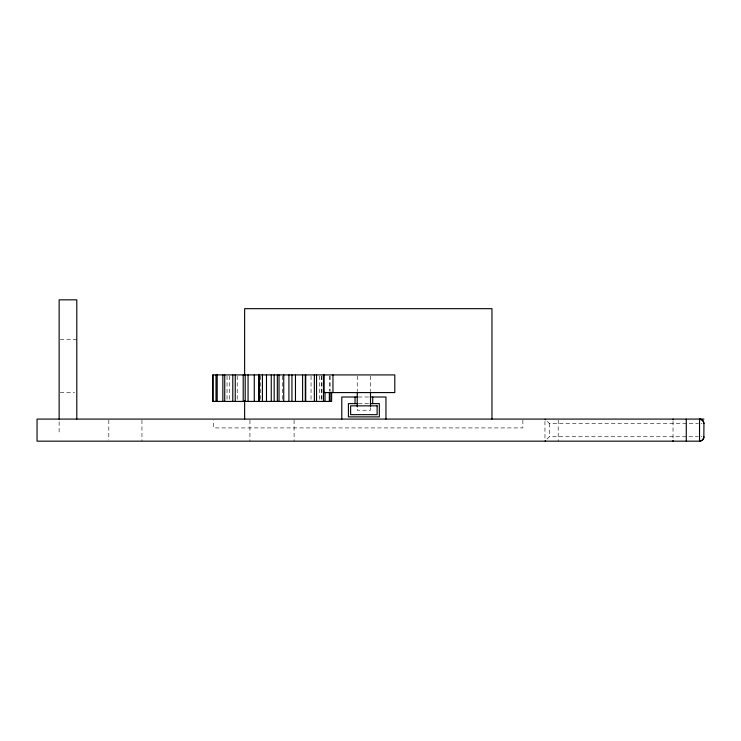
<?xml version="1.0" encoding="UTF-8"?>
<svg xmlns="http://www.w3.org/2000/svg" width="741" height="741" viewBox="0 0 741 741"><rect width="100%" height="100%" fill="white"/><g stroke="black" fill="none" stroke-linecap="round" stroke-linejoin="round"><path stroke-width="0.56" stroke-dasharray="3.71 2.78" d="M547.08 439.033L549.368 436.745L698.383 436.745M60.234 339.582L76.795 339.582M60.234 392.582L74.591 392.582M358.357 397L370.102 397M358.357 403.623L369.398 403.623M547.303 421.425L549.368 423.5L698.383 423.5M701.162 423.5L701.949 423.5M701.162 436.745L701.949 436.745M673.032 421.286L673.032 439.163M558.205 420.184L558.205 441.164M549.368 423.5L549.368 436.745M544.95 421.286L544.95 438.959M522.868 420.184L522.868 427.918L213.714 427.918L213.714 420.184M370.5 376.058L370.5 390.877M370.5 407.967L370.5 410.245L357.255 410.245L357.255 407.967M357.255 376.058L357.255 390.877M330.134 376.067L330.134 391.044M329.347 376.067L329.347 391.044M321.909 376.067L321.909 400.26M321.307 376.067L321.307 400.26M319.38 376.067L319.38 400.26M311.044 376.067L311.044 400.26M294.094 420.184L294.094 441.164M282.386 376.067L282.386 400.26M260.526 376.067L260.526 400.26M249.93 420.184L249.93 441.164M237.203 376.067L237.203 400.26M229.358 376.067L229.358 400.26M227.042 376.067L227.042 400.26M141.948 420.184L141.948 441.164M108.816 420.184L108.816 440.061M59.132 421.814L59.132 432.327"/><path stroke-width="1.11" d="M545.126 440.997L545.598 440.525M357.644 397L341.796 397L341.796 419.082M370.102 397L385.959 397L385.959 419.082M357.579 403.623L348.418 403.623L348.418 416.877L379.336 416.877L379.336 403.623L370.176 403.623M703.95 419.082L37.05 419.082L37.05 441.164L699.671 441.164L702.32 440.173L703.83 437.783L703.95 423.454L702.7 420.416L699.578 419.082A4.418 4.418 0 0 1 703.95 423.5L703.644 423.5M703.644 436.745L703.931 436.745A4.418 4.418 0 0 1 699.532 441.164L699.532 419.082M545.126 419.258L545.654 419.776M686.286 419.082L686.286 441.164M673.032 419.1L673.032 419.804M673.032 440.441L673.032 441.145M491.959 419.082L491.959 308.673L244.632 308.673L244.632 375.372M372.704 397L372.704 403.623M370.5 392.017L370.5 406.828M357.255 392.017L357.255 406.828M355.041 397L355.041 403.623M332.959 374.918L332.959 392.582M331.616 392.202L331.616 401.418L212.676 401.418L212.676 374.918L394.796 374.918L394.796 392.582L324.123 392.582L324.123 374.918M330.134 392.202L330.134 401.418M329.347 392.202L329.347 401.418M325.003 392.202L325.003 401.418M323.474 374.918L323.474 401.418M316.546 374.918L316.546 401.418M314.369 374.918L314.369 401.418M305.727 374.918L305.727 401.418M305.292 374.918L305.292 401.418M302.606 374.918L302.606 401.418M295.464 374.918L295.464 401.418M291.945 374.918L291.945 401.418M288.916 374.918L288.916 401.418M283.738 374.918L283.738 401.418M279.024 374.918L279.024 401.418M277.338 374.918L277.338 401.418M274.17 374.918L274.17 401.418M271.262 374.918L271.262 401.418M266.482 374.918L266.482 401.418M262.407 374.918L262.407 401.418M259.285 374.918L259.285 401.418M258.841 374.918L258.841 401.418M254.283 374.918L254.283 401.418M248.068 374.918L248.068 401.418M245.197 374.918L245.197 401.418M244.632 400.677L244.632 419.082M243.196 374.918L243.196 401.418M235.24 374.918L235.24 401.418M232.794 374.918L232.794 401.418M224.727 374.918L224.727 401.418M222.856 374.918L222.856 401.418M217.178 374.918L217.178 401.418M216.011 374.918L216.011 401.418M213.075 374.918L213.075 401.418M76.795 419.082L76.795 299.836L59.132 299.836L59.132 419.119M377.123 405.836L350.623 405.836L350.623 414.664L377.123 414.664L377.123 405.836"/></g></svg>
